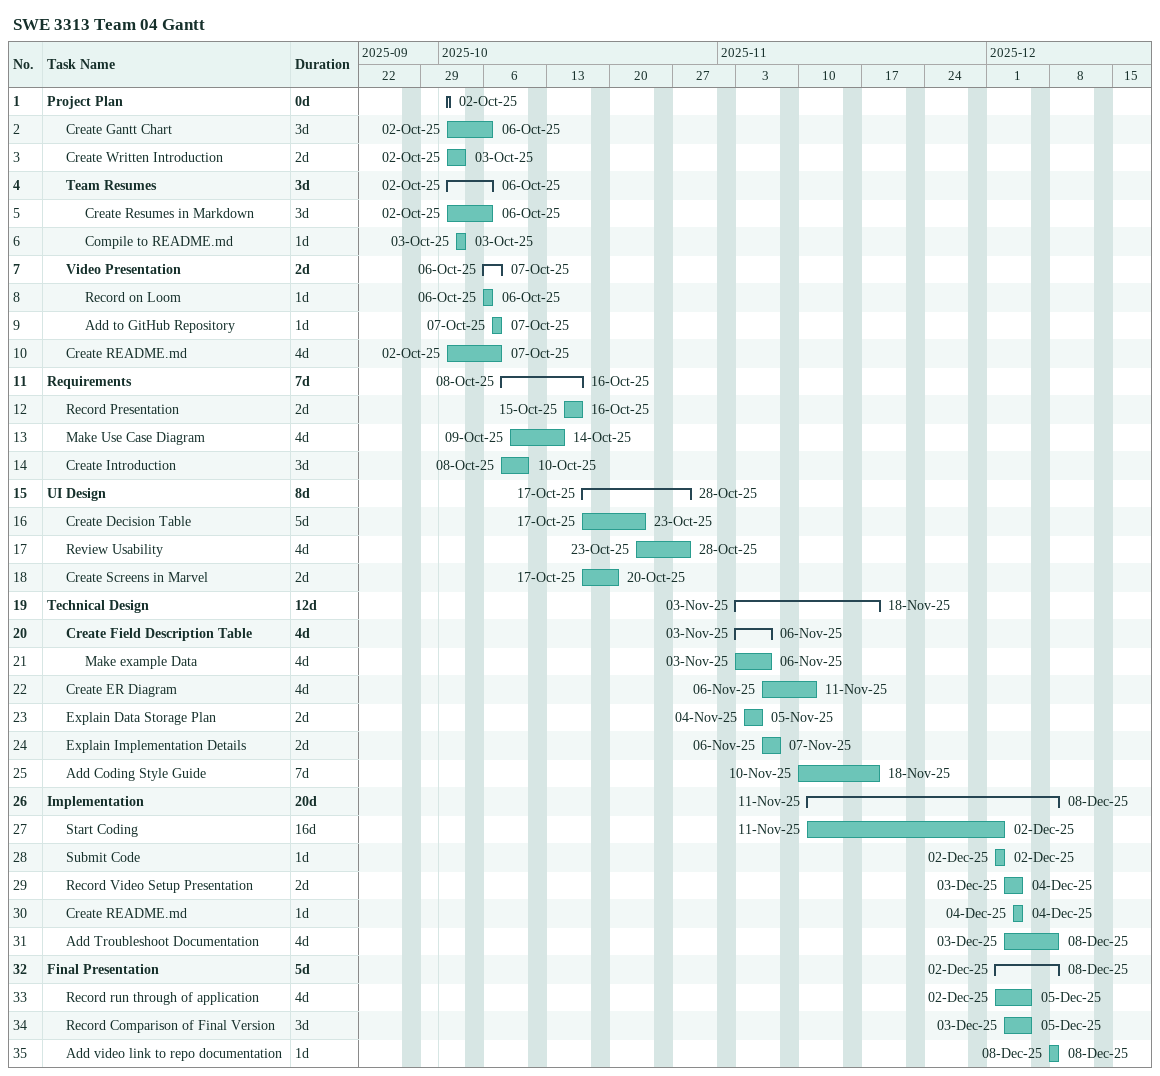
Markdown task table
SWE 3313 Team 04 Gantt

| ID | Level | Task | Duration | Start | Finish |
|---|---|---|---|---|---|
| 1 | 1 | **Project Plan** | 0d | 2025-10-02 | 2025-10-02 |
| 2 | 2 | Create Gantt Chart | 3d | 2025-10-02 | 2025-10-06 |
| 3 | 2 | Create Written Introduction | 2d | 2025-10-02 | 2025-10-03 |
| 4 | 2 | **Team Resumes** | 3d | 2025-10-02 | 2025-10-06 |
| 5 | 3 | Create Resumes in Markdown | 3d | 2025-10-02 | 2025-10-06 |
| 6 | 3 | Compile to README.md | 1d | 2025-10-03 | 2025-10-03 |
| 7 | 2 | **Video Presentation** | 2d | 2025-10-06 | 2025-10-07 |
| 8 | 3 | Record on Loom | 1d | 2025-10-06 | 2025-10-06 |
| 9 | 3 | Add to GitHub Repository | 1d | 2025-10-07 | 2025-10-07 |
| 10 | 2 | Create README.md | 4d | 2025-10-02 | 2025-10-07 |
| 11 | 1 | **Requirements** | 7d | 2025-10-08 | 2025-10-16 |
| 12 | 2 | Record Presentation | 2d | 2025-10-15 | 2025-10-16 |
| 13 | 2 | Make Use Case Diagram | 4d | 2025-10-09 | 2025-10-14 |
| 14 | 2 | Create Introduction | 3d | 2025-10-08 | 2025-10-10 |
| 15 | 1 | **UI Design** | 8d | 2025-10-17 | 2025-10-28 |
| 16 | 2 | Create Decision Table | 5d | 2025-10-17 | 2025-10-23 |
| 17 | 2 | Review Usability | 4d | 2025-10-23 | 2025-10-28 |
| 18 | 2 | Create Screens in Marvel | 2d | 2025-10-17 | 2025-10-20 |
| 19 | 1 | **Technical Design** | 12d | 2025-11-03 | 2025-11-18 |
| 20 | 2 | **Create Field Description Table** | 4d | 2025-11-03 | 2025-11-06 |
| 21 | 3 | Make example Data | 4d | 2025-11-03 | 2025-11-06 |
| 22 | 2 | Create ER Diagram | 4d | 2025-11-06 | 2025-11-11 |
| 23 | 2 | Explain Data Storage Plan | 2d | 2025-11-04 | 2025-11-05 |
| 24 | 2 | Explain Implementation Details | 2d | 2025-11-06 | 2025-11-07 |
| 25 | 2 | Add Coding Style Guide | 7d | 2025-11-10 | 2025-11-18 |
| 26 | 1 | **Implementation** | 20d | 2025-11-11 | 2025-12-08 |
| 27 | 2 | Start Coding | 16d | 2025-11-11 | 2025-12-02 |
| 28 | 2 | Submit Code | 1d | 2025-12-02 | 2025-12-02 |
| 29 | 2 | Record Video Setup Presentation | 2d | 2025-12-03 | 2025-12-04 |
| 30 | 2 | Create README.md | 1d | 2025-12-04 | 2025-12-04 |
| 31 | 2 | Add Troubleshoot Documentation | 4d | 2025-12-03 | 2025-12-08 |
| 32 | 1 | **Final Presentation** | 5d | 2025-12-02 | 2025-12-08 |
| 33 | 2 | Record run through of application | 4d | 2025-12-02 | 2025-12-05 |
| 34 | 2 | Record Comparison of Final Version | 3d | 2025-12-03 | 2025-12-05 |
| 35 | 2 | Add video link to repo documentation | 1d | 2025-12-08 | 2025-12-08 |
